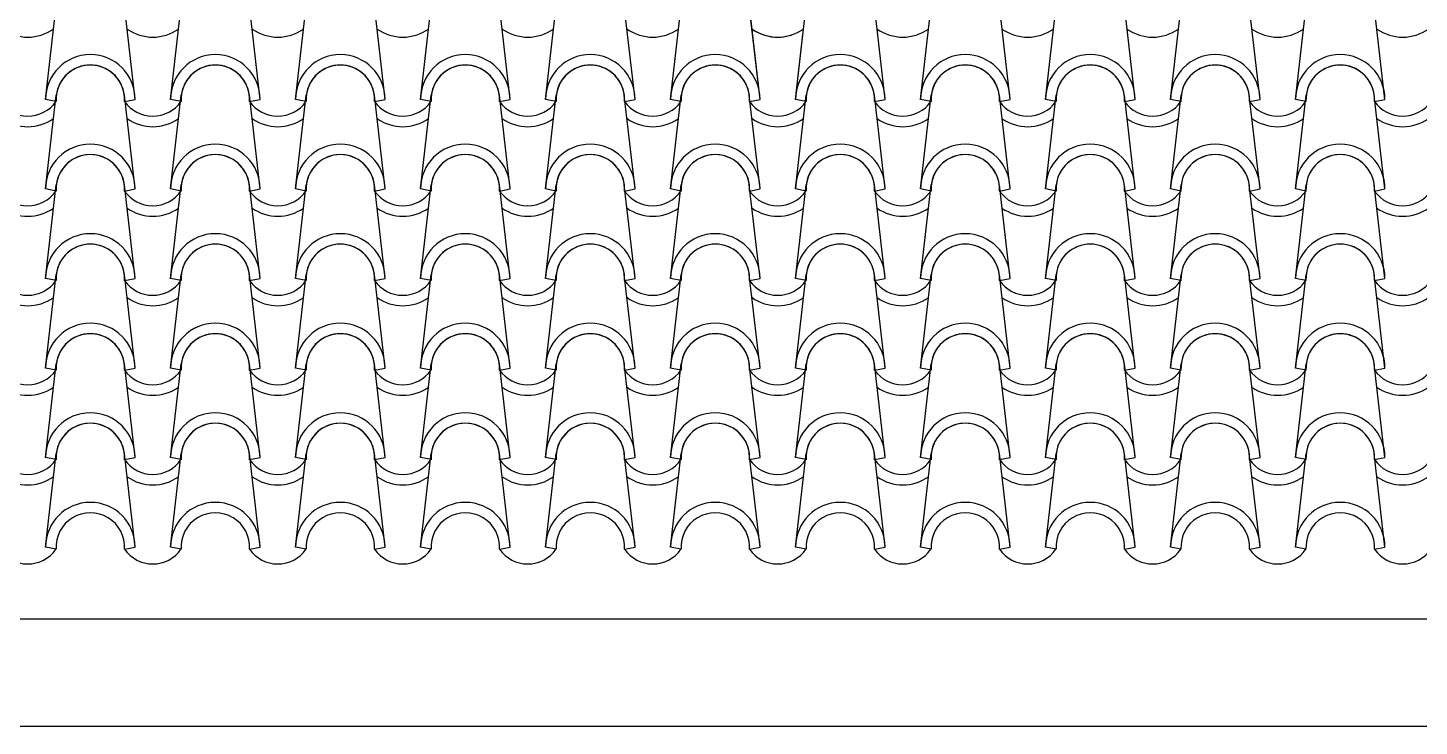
# Model space of a CAD drawing. Header units: millimetres. Extents: x -255 to 41745, y 236 to 29936.
# Drawn here: x 12138 to 14081, y 11760 to 12735 of the extents above; entities that cross this region are included whole.
import ezdxf

# ---------------------------------------------------------------- set-up
doc = ezdxf.new("R2010")
doc.units = ezdxf.units.MM
doc.layers.add('1', color=1, linetype='Continuous')
doc.layers.add('CALIDADES', color=7, linetype='Continuous')

msp = doc.modelspace()

# ---------------------------------------------------------------- linework, layer by layer
at = {"layer": '1'}
for p, q in [((12163, 12635.3), (12177.9, 12766)), ((12288, 12635.3), (12273, 12766)), ((12337.5, 12635.3), (12352.4, 12766)), ((12462.5, 12635.3), (12447.5, 12766)), ((12512, 12635.3), (12526.9, 12766)), ((12637, 12635.3), (12622, 12766)), ((12686.5, 12635.3), (12701.4, 12766)), ((12811.5, 12635.3), (12796.5, 12766)), ((12861, 12635.3), (12875.9, 12766)), ((12986, 12635.3), (12971, 12766)), ((13035.5, 12635.3), (13050.4, 12766)), ((13160.5, 12635.3), (13145.5, 12766)), ((13210, 12635.3), (13224.9, 12766)), ((13335, 12635.3), (13320.1, 12766)), ((13384.5, 12635.3), (13399.4, 12766)), ((13509.5, 12635.3), (13494.6, 12766)), ((13559, 12635.3), (13573.9, 12766)), ((13684, 12635.3), (13669.1, 12766)), ((13733.5, 12635.3), (13748.4, 12766)), ((13858.5, 12635.3), (13843.6, 12766)), ((13908, 12635.3), (13922.9, 12766)), ((14033, 12635.3), (14018.1, 12766)), ((13160.5, 12635.3), (13146.1, 12761.2)), ((13210, 12635.3), (13220.3, 12725.9)), ((12163, 12510.3), (12177.9, 12641)), ((12177.6, 12632.4), (12163, 12635.3)), ((12177.6, 12632.4), (12163, 12635.3)), ((12288, 12510.3), (12273, 12641)), ((12273.3, 12632.4), (12288, 12635.3)), ((12273.3, 12632.4), (12288, 12635.3)), ((12337.5, 12510.3), (12352.4, 12641)), ((12352.1, 12632.4), (12337.5, 12635.3)), ((12352.1, 12632.4), (12337.5, 12635.3)), ((12462.5, 12510.3), (12447.5, 12641)), ((12447.8, 12632.4), (12462.5, 12635.3)), ((12447.8, 12632.4), (12462.5, 12635.3)), ((12512, 12510.3), (12526.9, 12641)), ((12526.6, 12632.4), (12512, 12635.3)), ((12526.6, 12632.4), (12512, 12635.3)), ((12637, 12510.3), (12622, 12641)), ((12622.3, 12632.4), (12637, 12635.3)), ((12622.3, 12632.4), (12637, 12635.3)), ((12686.5, 12510.3), (12701.4, 12641)), ((12701.1, 12632.4), (12686.5, 12635.3)), ((12701.1, 12632.4), (12686.5, 12635.3)), ((12811.5, 12510.3), (12796.5, 12641)), ((12796.8, 12632.4), (12811.5, 12635.3)), ((12796.8, 12632.4), (12811.5, 12635.3)), ((12861, 12510.3), (12875.9, 12641)), ((12875.6, 12632.4), (12861, 12635.3)), ((12875.6, 12632.4), (12861, 12635.3)), ((12986, 12510.3), (12971, 12641)), ((12971.3, 12632.4), (12986, 12635.3)), ((12971.3, 12632.4), (12986, 12635.3)), ((13035.5, 12510.3), (13050.4, 12641)), ((13050.1, 12632.4), (13035.5, 12635.3)), ((13050.1, 12632.4), (13035.5, 12635.3)), ((13160.5, 12510.3), (13145.5, 12641)), ((13160.5, 12510.3), (13145.5, 12641)), ((13145.8, 12632.4), (13160.5, 12635.3)), ((13145.8, 12632.4), (13160.5, 12635.3)), ((13145.8, 12632.4), (13160.5, 12635.3)), ((13145.8, 12632.4), (13160.5, 12635.3)), ((13210, 12510.3), (13224.9, 12641)), ((13210, 12510.3), (13224.9, 12641)), ((13224.7, 12632.4), (13210, 12635.3)), ((13224.7, 12632.4), (13210, 12635.3)), ((13224.7, 12632.4), (13210, 12635.3)), ((13224.7, 12632.4), (13210, 12635.3)), ((13335, 12510.3), (13320.1, 12641)), ((13320.3, 12632.4), (13335, 12635.3)), ((13320.3, 12632.4), (13335, 12635.3)), ((13384.5, 12510.3), (13399.4, 12641)), ((13399.2, 12632.4), (13384.5, 12635.3)), ((13399.2, 12632.4), (13384.5, 12635.3)), ((13509.5, 12510.3), (13494.6, 12641)), ((13494.8, 12632.4), (13509.5, 12635.3)), ((13494.8, 12632.4), (13509.5, 12635.3)), ((13559, 12510.3), (13573.9, 12641)), ((13573.7, 12632.4), (13559, 12635.3)), ((13573.7, 12632.4), (13559, 12635.3)), ((13684, 12510.3), (13669.1, 12641)), ((13669.3, 12632.4), (13684, 12635.3)), ((13669.3, 12632.4), (13684, 12635.3)), ((13733.5, 12510.3), (13748.4, 12641)), ((13748.2, 12632.4), (13733.5, 12635.3)), ((13748.2, 12632.4), (13733.5, 12635.3)), ((13858.5, 12510.3), (13843.6, 12641)), ((13843.8, 12632.4), (13858.5, 12635.3)), ((13843.8, 12632.4), (13858.5, 12635.3)), ((13908, 12510.3), (13922.9, 12641)), ((13922.7, 12632.4), (13908, 12635.3)), ((13922.7, 12632.4), (13908, 12635.3)), ((14033, 12510.3), (14018.1, 12641)), ((14018.3, 12632.4), (14033, 12635.3)), ((14018.3, 12632.4), (14033, 12635.3)), ((12163, 12385.3), (12177.9, 12516)), ((12177.6, 12507.4), (12163, 12510.3)), ((12177.6, 12507.4), (12163, 12510.3)), ((12288, 12385.3), (12273, 12516)), ((12273.3, 12507.4), (12288, 12510.3)), ((12273.3, 12507.4), (12288, 12510.3)), ((12337.5, 12385.3), (12352.4, 12516)), ((12352.1, 12507.4), (12337.5, 12510.3)), ((12352.1, 12507.4), (12337.5, 12510.3)), ((12462.5, 12385.3), (12447.5, 12516)), ((12447.8, 12507.4), (12462.5, 12510.3)), ((12447.8, 12507.4), (12462.5, 12510.3)), ((12512, 12385.3), (12526.9, 12516)), ((12526.6, 12507.4), (12512, 12510.3)), ((12526.6, 12507.4), (12512, 12510.3)), ((12637, 12385.3), (12622, 12516)), ((12622.3, 12507.4), (12637, 12510.3)), ((12622.3, 12507.4), (12637, 12510.3)), ((12686.5, 12385.3), (12701.4, 12516)), ((12701.1, 12507.4), (12686.5, 12510.3)), ((12701.1, 12507.4), (12686.5, 12510.3)), ((12811.5, 12385.3), (12796.5, 12516)), ((12796.8, 12507.4), (12811.5, 12510.3)), ((12796.8, 12507.4), (12811.5, 12510.3)), ((12861, 12385.3), (12875.9, 12516)), ((12875.6, 12507.4), (12861, 12510.3)), ((12875.6, 12507.4), (12861, 12510.3)), ((12986, 12385.3), (12971, 12516)), ((12971.3, 12507.4), (12986, 12510.3)), ((12971.3, 12507.4), (12986, 12510.3)), ((13035.5, 12385.3), (13050.4, 12516)), ((13050.1, 12507.4), (13035.5, 12510.3)), ((13050.1, 12507.4), (13035.5, 12510.3)), ((13160.5, 12385.3), (13145.5, 12516)), ((13160.5, 12385.3), (13145.5, 12516)), ((13145.8, 12507.4), (13160.5, 12510.3)), ((13145.8, 12507.4), (13160.5, 12510.3)), ((13145.8, 12507.4), (13160.5, 12510.3)), ((13145.8, 12507.4), (13160.5, 12510.3)), ((13210, 12385.3), (13224.9, 12516)), ((13210, 12385.3), (13224.9, 12516)), ((13224.7, 12507.4), (13210, 12510.3)), ((13224.7, 12507.4), (13210, 12510.3)), ((13224.7, 12507.4), (13210, 12510.3)), ((13224.7, 12507.4), (13210, 12510.3)), ((13335, 12385.3), (13320.1, 12516)), ((13320.3, 12507.4), (13335, 12510.3)), ((13320.3, 12507.4), (13335, 12510.3)), ((13384.5, 12385.3), (13399.4, 12516)), ((13399.2, 12507.4), (13384.5, 12510.3)), ((13399.2, 12507.4), (13384.5, 12510.3)), ((13509.5, 12385.3), (13494.6, 12516)), ((13494.8, 12507.4), (13509.5, 12510.3)), ((13494.8, 12507.4), (13509.5, 12510.3)), ((13559, 12385.3), (13573.9, 12516)), ((13573.7, 12507.4), (13559, 12510.3)), ((13573.7, 12507.4), (13559, 12510.3)), ((13684, 12385.3), (13669.1, 12516)), ((13669.3, 12507.4), (13684, 12510.3)), ((13669.3, 12507.4), (13684, 12510.3)), ((13733.5, 12385.3), (13748.4, 12516)), ((13748.2, 12507.4), (13733.5, 12510.3)), ((13748.2, 12507.4), (13733.5, 12510.3)), ((13858.5, 12385.3), (13843.6, 12516)), ((13843.8, 12507.4), (13858.5, 12510.3)), ((13843.8, 12507.4), (13858.5, 12510.3)), ((13908, 12385.3), (13922.9, 12516)), ((13922.7, 12507.4), (13908, 12510.3)), ((13922.7, 12507.4), (13908, 12510.3)), ((14033, 12385.3), (14018.1, 12516)), ((14018.3, 12507.4), (14033, 12510.3)), ((14018.3, 12507.4), (14033, 12510.3)), ((12163, 12260.3), (12177.9, 12391)), ((12177.6, 12382.4), (12163, 12385.3)), ((12177.6, 12382.4), (12163, 12385.3)), ((12288, 12260.3), (12273, 12391)), ((12273.3, 12382.4), (12288, 12385.3)), ((12273.3, 12382.4), (12288, 12385.3)), ((12337.5, 12260.3), (12352.4, 12391)), ((12352.1, 12382.4), (12337.5, 12385.3)), ((12352.1, 12382.4), (12337.5, 12385.3)), ((12462.5, 12260.3), (12447.5, 12391)), ((12447.8, 12382.4), (12462.5, 12385.3)), ((12447.8, 12382.4), (12462.5, 12385.3)), ((12512, 12260.3), (12526.9, 12391)), ((12526.6, 12382.4), (12512, 12385.3)), ((12526.6, 12382.4), (12512, 12385.3)), ((12637, 12260.3), (12622, 12391)), ((12622.3, 12382.4), (12637, 12385.3)), ((12622.3, 12382.4), (12637, 12385.3)), ((12686.5, 12260.3), (12701.4, 12391)), ((12701.1, 12382.4), (12686.5, 12385.3)), ((12701.1, 12382.4), (12686.5, 12385.3)), ((12811.5, 12260.3), (12796.5, 12391)), ((12796.8, 12382.4), (12811.5, 12385.3)), ((12796.8, 12382.4), (12811.5, 12385.3)), ((12861, 12260.3), (12875.9, 12391)), ((12875.6, 12382.4), (12861, 12385.3)), ((12875.6, 12382.4), (12861, 12385.3)), ((12986, 12260.3), (12971, 12391)), ((12971.3, 12382.4), (12986, 12385.3)), ((12971.3, 12382.4), (12986, 12385.3)), ((13035.5, 12260.3), (13050.4, 12391)), ((13050.1, 12382.4), (13035.5, 12385.3)), ((13050.1, 12382.4), (13035.5, 12385.3)), ((13160.5, 12260.3), (13145.5, 12391)), ((13160.5, 12260.3), (13145.5, 12391)), ((13145.8, 12382.4), (13160.5, 12385.3)), ((13145.8, 12382.4), (13160.5, 12385.3)), ((13145.8, 12382.4), (13160.5, 12385.3)), ((13145.8, 12382.4), (13160.5, 12385.3)), ((13210, 12260.3), (13224.9, 12391)), ((13210, 12260.3), (13224.9, 12391)), ((13224.7, 12382.4), (13210, 12385.3)), ((13224.7, 12382.4), (13210, 12385.3)), ((13224.7, 12382.4), (13210, 12385.3)), ((13224.7, 12382.4), (13210, 12385.3)), ((13335, 12260.3), (13320.1, 12391)), ((13320.3, 12382.4), (13335, 12385.3)), ((13320.3, 12382.4), (13335, 12385.3)), ((13384.5, 12260.3), (13399.4, 12391)), ((13399.2, 12382.4), (13384.5, 12385.3)), ((13399.2, 12382.4), (13384.5, 12385.3)), ((13509.5, 12260.3), (13494.6, 12391)), ((13494.8, 12382.4), (13509.5, 12385.3)), ((13494.8, 12382.4), (13509.5, 12385.3)), ((13559, 12260.3), (13573.9, 12391)), ((13573.7, 12382.4), (13559, 12385.3)), ((13573.7, 12382.4), (13559, 12385.3)), ((13684, 12260.3), (13669.1, 12391)), ((13669.3, 12382.4), (13684, 12385.3)), ((13669.3, 12382.4), (13684, 12385.3)), ((13733.5, 12260.3), (13748.4, 12391)), ((13748.2, 12382.4), (13733.5, 12385.3)), ((13748.2, 12382.4), (13733.5, 12385.3)), ((13858.5, 12260.3), (13843.6, 12391)), ((13843.8, 12382.4), (13858.5, 12385.3)), ((13843.8, 12382.4), (13858.5, 12385.3)), ((13908, 12260.3), (13922.9, 12391)), ((13922.7, 12382.4), (13908, 12385.3)), ((13922.7, 12382.4), (13908, 12385.3)), ((14033, 12260.3), (14018.1, 12391)), ((14018.3, 12382.4), (14033, 12385.3)), ((14018.3, 12382.4), (14033, 12385.3)), ((12163, 12135.3), (12177.9, 12266)), ((12177.6, 12257.4), (12163, 12260.3)), ((12177.6, 12257.4), (12163, 12260.3)), ((12288, 12135.3), (12273, 12266)), ((12273.3, 12257.4), (12288, 12260.3)), ((12273.3, 12257.4), (12288, 12260.3)), ((12337.5, 12135.3), (12352.4, 12266)), ((12352.1, 12257.4), (12337.5, 12260.3)), ((12352.1, 12257.4), (12337.5, 12260.3)), ((12462.5, 12135.3), (12447.5, 12266)), ((12447.8, 12257.4), (12462.5, 12260.3)), ((12447.8, 12257.4), (12462.5, 12260.3)), ((12512, 12135.3), (12526.9, 12266)), ((12526.6, 12257.4), (12512, 12260.3)), ((12526.6, 12257.4), (12512, 12260.3)), ((12637, 12135.3), (12622, 12266)), ((12622.3, 12257.4), (12637, 12260.3)), ((12622.3, 12257.4), (12637, 12260.3)), ((12686.5, 12135.3), (12701.4, 12266)), ((12701.1, 12257.4), (12686.5, 12260.3)), ((12701.1, 12257.4), (12686.5, 12260.3)), ((12811.5, 12135.3), (12796.5, 12266)), ((12796.8, 12257.4), (12811.5, 12260.3)), ((12796.8, 12257.4), (12811.5, 12260.3)), ((12861, 12135.3), (12875.9, 12266)), ((12875.6, 12257.4), (12861, 12260.3)), ((12875.6, 12257.4), (12861, 12260.3)), ((12986, 12135.3), (12971, 12266)), ((12971.3, 12257.4), (12986, 12260.3)), ((12971.3, 12257.4), (12986, 12260.3)), ((13035.5, 12135.3), (13050.4, 12266)), ((13050.1, 12257.4), (13035.5, 12260.3)), ((13050.1, 12257.4), (13035.5, 12260.3)), ((13160.5, 12135.3), (13145.5, 12266)), ((13160.5, 12135.3), (13145.5, 12266)), ((13145.8, 12257.4), (13160.5, 12260.3)), ((13145.8, 12257.4), (13160.5, 12260.3)), ((13145.8, 12257.4), (13160.5, 12260.3)), ((13145.8, 12257.4), (13160.5, 12260.3)), ((13210, 12135.3), (13224.9, 12266)), ((13210, 12135.3), (13224.9, 12266)), ((13224.7, 12257.4), (13210, 12260.3)), ((13224.7, 12257.4), (13210, 12260.3)), ((13224.7, 12257.4), (13210, 12260.3)), ((13224.7, 12257.4), (13210, 12260.3)), ((13335, 12135.3), (13320.1, 12266)), ((13320.3, 12257.4), (13335, 12260.3)), ((13320.3, 12257.4), (13335, 12260.3)), ((13384.5, 12135.3), (13399.4, 12266)), ((13399.2, 12257.4), (13384.5, 12260.3)), ((13399.2, 12257.4), (13384.5, 12260.3)), ((13509.5, 12135.3), (13494.6, 12266)), ((13494.8, 12257.4), (13509.5, 12260.3)), ((13494.8, 12257.4), (13509.5, 12260.3)), ((13559, 12135.3), (13573.9, 12266)), ((13573.7, 12257.4), (13559, 12260.3)), ((13573.7, 12257.4), (13559, 12260.3)), ((13684, 12135.3), (13669.1, 12266)), ((13669.3, 12257.4), (13684, 12260.3)), ((13669.3, 12257.4), (13684, 12260.3)), ((13733.5, 12135.3), (13748.4, 12266)), ((13748.2, 12257.4), (13733.5, 12260.3)), ((13748.2, 12257.4), (13733.5, 12260.3)), ((13858.5, 12135.3), (13843.6, 12266)), ((13843.8, 12257.4), (13858.5, 12260.3)), ((13843.8, 12257.4), (13858.5, 12260.3)), ((13908, 12135.3), (13922.9, 12266)), ((13922.7, 12257.4), (13908, 12260.3)), ((13922.7, 12257.4), (13908, 12260.3)), ((14033, 12135.3), (14018.1, 12266)), ((14018.3, 12257.4), (14033, 12260.3)), ((14018.3, 12257.4), (14033, 12260.3)), ((12163, 12010.3), (12177.9, 12141)), ((12288, 12010.3), (12273, 12141)), ((12337.5, 12010.3), (12352.4, 12141)), ((12462.5, 12010.3), (12447.5, 12141)), ((12512, 12010.3), (12526.9, 12141)), ((12637, 12010.3), (12622, 12141)), ((12686.5, 12010.3), (12701.4, 12141)), ((12811.5, 12010.3), (12796.5, 12141)), ((12861, 12010.3), (12875.9, 12141)), ((12986, 12010.3), (12971, 12141)), ((13035.5, 12010.3), (13050.4, 12141)), ((13160.5, 12010.3), (13145.5, 12141)), ((13160.5, 12010.3), (13145.5, 12141)), ((13210, 12010.3), (13224.9, 12141)), ((13210, 12010.3), (13224.9, 12141)), ((13335, 12010.3), (13320.1, 12141)), ((13384.5, 12010.3), (13399.4, 12141)), ((13509.5, 12010.3), (13494.6, 12141)), ((13559, 12010.3), (13573.9, 12141)), ((13684, 12010.3), (13669.1, 12141)), ((13733.5, 12010.3), (13748.4, 12141)), ((13858.5, 12010.3), (13843.6, 12141)), ((13908, 12010.3), (13922.9, 12141)), ((14033, 12010.3), (14018.1, 12141)), ((12177.6, 12132.4), (12163, 12135.3)), ((12177.6, 12132.4), (12163, 12135.3)), ((12273.3, 12132.4), (12288, 12135.3)), ((12273.3, 12132.4), (12288, 12135.3)), ((12352.1, 12132.4), (12337.5, 12135.3)), ((12352.1, 12132.4), (12337.5, 12135.3)), ((12447.8, 12132.4), (12462.5, 12135.3)), ((12447.8, 12132.4), (12462.5, 12135.3)), ((12526.6, 12132.4), (12512, 12135.3)), ((12526.6, 12132.4), (12512, 12135.3)), ((12622.3, 12132.4), (12637, 12135.3)), ((12622.3, 12132.4), (12637, 12135.3)), ((12701.1, 12132.4), (12686.5, 12135.3)), ((12701.1, 12132.4), (12686.5, 12135.3)), ((12796.8, 12132.4), (12811.5, 12135.3)), ((12796.8, 12132.4), (12811.5, 12135.3)), ((12875.6, 12132.4), (12861, 12135.3)), ((12875.6, 12132.4), (12861, 12135.3)), ((12971.3, 12132.4), (12986, 12135.3)), ((12971.3, 12132.4), (12986, 12135.3)), ((13050.1, 12132.4), (13035.5, 12135.3)), ((13050.1, 12132.4), (13035.5, 12135.3)), ((13145.8, 12132.4), (13160.5, 12135.3)), ((13145.8, 12132.4), (13160.5, 12135.3)), ((13145.8, 12132.4), (13160.5, 12135.3)), ((13145.8, 12132.4), (13160.5, 12135.3)), ((13224.7, 12132.4), (13210, 12135.3)), ((13224.7, 12132.4), (13210, 12135.3)), ((13224.7, 12132.4), (13210, 12135.3)), ((13224.7, 12132.4), (13210, 12135.3)), ((13320.3, 12132.4), (13335, 12135.3)), ((13320.3, 12132.4), (13335, 12135.3)), ((13399.2, 12132.4), (13384.5, 12135.3)), ((13399.2, 12132.4), (13384.5, 12135.3)), ((13494.8, 12132.4), (13509.5, 12135.3)), ((13494.8, 12132.4), (13509.5, 12135.3)), ((13573.7, 12132.4), (13559, 12135.3)), ((13573.7, 12132.4), (13559, 12135.3)), ((13669.3, 12132.4), (13684, 12135.3)), ((13669.3, 12132.4), (13684, 12135.3)), ((13748.2, 12132.4), (13733.5, 12135.3)), ((13748.2, 12132.4), (13733.5, 12135.3)), ((13843.8, 12132.4), (13858.5, 12135.3)), ((13843.8, 12132.4), (13858.5, 12135.3)), ((13922.7, 12132.4), (13908, 12135.3)), ((13922.7, 12132.4), (13908, 12135.3)), ((14018.3, 12132.4), (14033, 12135.3)), ((14018.3, 12132.4), (14033, 12135.3)), ((12177.6, 12007.4), (12163, 12010.3)), ((12273.3, 12007.4), (12288, 12010.3)), ((12352.1, 12007.4), (12337.5, 12010.3)), ((12447.8, 12007.4), (12462.5, 12010.3)), ((12526.6, 12007.4), (12512, 12010.3)), ((12622.3, 12007.4), (12637, 12010.3)), ((12701.1, 12007.4), (12686.5, 12010.3)), ((12796.8, 12007.4), (12811.5, 12010.3)), ((12875.6, 12007.4), (12861, 12010.3)), ((12971.3, 12007.4), (12986, 12010.3)), ((13050.1, 12007.4), (13035.5, 12010.3)), ((13145.8, 12007.4), (13160.5, 12010.3)), ((13145.8, 12007.4), (13160.5, 12010.3)), ((13224.7, 12007.4), (13210, 12010.3)), ((13224.7, 12007.4), (13210, 12010.3)), ((13320.3, 12007.4), (13335, 12010.3)), ((13399.2, 12007.4), (13384.5, 12010.3)), ((13494.8, 12007.4), (13509.5, 12010.3)), ((13573.7, 12007.4), (13559, 12010.3)), ((13669.3, 12007.4), (13684, 12010.3)), ((13748.2, 12007.4), (13733.5, 12010.3)), ((13843.8, 12007.4), (13858.5, 12010.3)), ((13922.7, 12007.4), (13908, 12010.3)), ((14018.3, 12007.4), (14033, 12010.3))]:
    msp.add_line(p, q, dxfattribs=at)
for centre, radius, start, end in [((12138.1, 12784.7), 62.5, 234.9308, 305.0692), ((12312.7, 12784.7), 62.5, 234.9308, 305.0692), ((12487.2, 12784.7), 62.5, 234.9308, 305.0692), ((12661.7, 12784.7), 62.5, 234.9308, 305.0692), ((12836.2, 12784.7), 62.5, 234.9308, 305.0692), ((12836.2, 12784.7), 62.5, 234.9308, 305.0692), ((13010.7, 12784.7), 62.5, 234.9308, 305.0692), ((13010.7, 12784.7), 62.5, 234.9308, 305.0692), ((13185.2, 12784.7), 62.5, 234.9308, 297.0504), ((13185.2, 12784.7), 62.5, 234.9308, 305.0692), ((13185.2, 12784.7), 62.5, 234.9308, 305.0692), ((13359.7, 12784.7), 62.5, 234.9308, 305.0692), ((13359.7, 12784.7), 62.5, 234.9308, 305.0692), ((13534.2, 12784.7), 62.5, 234.9308, 305.0692), ((13534.2, 12784.7), 62.5, 234.9308, 305.0692), ((13708.7, 12784.7), 62.5, 234.9308, 305.0692), ((13883.2, 12784.7), 62.5, 234.9308, 305.0692), ((14057.7, 12784.7), 62.5, 234.9308, 305.0692), ((12225.5, 12635.3), 62.5, 0, 180), ((12225.5, 12635.3), 62.5, 0, 180), ((12400, 12635.3), 62.5, 0, 180), ((12400, 12635.3), 62.5, 0, 180), ((12574.5, 12635.3), 62.5, 0, 180), ((12574.5, 12635.3), 62.5, 0, 180), ((12749, 12635.3), 62.5, 0, 180), ((12749, 12635.3), 62.5, 0, 180), ((12923.5, 12635.3), 62.5, 0, 180), ((12923.5, 12635.3), 62.5, 0, 180), ((13098, 12635.3), 62.5, 0, 180), ((13098, 12635.3), 62.5, 0, 180), ((13272.5, 12635.3), 62.5, 0, 180), ((13272.5, 12635.3), 62.5, 0, 180), ((13447, 12635.3), 62.5, 0, 180), ((13447, 12635.3), 62.5, 0, 180), ((13621.5, 12635.3), 62.5, 0, 180), ((13621.5, 12635.3), 62.5, 0, 180), ((13796, 12635.3), 62.5, 0, 180), ((13796, 12635.3), 62.5, 0, 180), ((13970.5, 12635.3), 62.5, 0, 180), ((13970.5, 12635.3), 62.5, 0, 180), ((12225.5, 12635.3), 47.9, 356.4887, 183.5113), ((12225.5, 12635.3), 47.9, 356.4887, 183.5113), ((12225.5, 12635.3), 47.9, 6.838, 173.162), ((12400, 12635.3), 47.9, 356.4887, 183.5113), ((12400, 12635.3), 47.9, 356.4887, 183.5113), ((12400, 12635.3), 47.9, 6.838, 173.162), ((12574.5, 12635.3), 47.9, 356.4887, 183.5113), ((12574.5, 12635.3), 47.9, 356.4887, 183.5113), ((12574.5, 12635.3), 47.9, 6.838, 173.162), ((12749, 12635.3), 47.9, 356.4887, 183.5113), ((12749, 12635.3), 47.9, 356.4887, 183.5113), ((12749, 12635.3), 47.9, 6.838, 173.162), ((12923.5, 12635.3), 47.9, 356.4887, 183.5113), ((12923.5, 12635.3), 47.9, 356.4887, 183.5113), ((12923.5, 12635.3), 47.9, 6.838, 173.162), ((13098, 12635.3), 47.9, 356.4887, 183.5113), ((13098, 12635.3), 47.9, 356.4887, 183.5113), ((13098, 12635.3), 47.9, 6.838, 173.162), ((13272.5, 12635.3), 47.9, 356.4887, 183.5113), ((13272.5, 12635.3), 47.9, 356.4887, 183.5113), ((13272.5, 12635.3), 47.9, 6.838, 173.162), ((13447, 12635.3), 47.9, 356.4887, 183.5113), ((13447, 12635.3), 47.9, 356.4887, 183.5113), ((13447, 12635.3), 47.9, 6.838, 173.162), ((13621.5, 12635.3), 47.9, 356.4887, 183.5113), ((13621.5, 12635.3), 47.9, 356.4887, 183.5113), ((13621.5, 12635.3), 47.9, 6.838, 173.162), ((13796, 12635.3), 47.9, 356.4887, 183.5113), ((13796, 12635.3), 47.9, 356.4887, 183.5113), ((13796, 12635.3), 47.9, 6.838, 173.162), ((13970.5, 12635.3), 47.9, 356.4887, 183.5113), ((13970.5, 12635.3), 47.9, 356.4887, 183.5113), ((13970.5, 12635.3), 47.9, 6.838, 173.162), ((12138.1, 12659.7), 47.9, 214.756, 325.244), ((12138.1, 12659.7), 47.9, 214.756, 325.244), ((12312.7, 12659.7), 47.9, 214.756, 325.244), ((12312.7, 12659.7), 47.9, 214.756, 325.244), ((12487.2, 12659.7), 47.9, 214.756, 325.244), ((12487.2, 12659.7), 47.9, 214.756, 325.244), ((12661.7, 12659.7), 47.9, 214.756, 325.244), ((12661.7, 12659.7), 47.9, 214.756, 325.244), ((12836.2, 12659.7), 47.9, 214.756, 325.244), ((12836.2, 12659.7), 47.9, 214.756, 325.244), ((13010.7, 12659.7), 47.9, 214.756, 325.244), ((13010.7, 12659.7), 47.9, 214.756, 325.244), ((13185.2, 12659.7), 47.9, 214.756, 325.244), ((13185.2, 12659.7), 47.9, 214.756, 325.244), ((13185.2, 12659.7), 47.9, 214.756, 325.244), ((13185.2, 12659.7), 47.9, 214.756, 325.244), ((13359.7, 12659.7), 47.9, 214.756, 325.244), ((13359.7, 12659.7), 47.9, 214.756, 325.244), ((13534.2, 12659.7), 47.9, 214.756, 325.244), ((13534.2, 12659.7), 47.9, 214.756, 325.244), ((13708.7, 12659.7), 47.9, 214.756, 325.244), ((13708.7, 12659.7), 47.9, 214.756, 325.244), ((13883.2, 12659.7), 47.9, 214.756, 325.244), ((13883.2, 12659.7), 47.9, 214.756, 325.244), ((14057.7, 12659.7), 47.9, 214.756, 325.244), ((14057.7, 12659.7), 47.9, 214.756, 325.244), ((12138.1, 12659.7), 62.5, 234.9308, 305.0692), ((12312.7, 12659.7), 62.5, 234.9308, 305.0692), ((12487.2, 12659.7), 62.5, 234.9308, 305.0692), ((12661.7, 12659.7), 62.5, 234.9308, 305.0692), ((12836.2, 12659.7), 62.5, 234.9308, 305.0692), ((13010.7, 12659.7), 62.5, 234.9308, 305.0692), ((13185.2, 12659.7), 62.5, 234.9308, 305.0692), ((13185.2, 12659.7), 62.5, 234.9308, 305.0692), ((13359.7, 12659.7), 62.5, 234.9308, 305.0692), ((13534.2, 12659.7), 62.5, 234.9308, 305.0692), ((13708.7, 12659.7), 62.5, 234.9308, 305.0692), ((13883.2, 12659.7), 62.5, 234.9308, 305.0692), ((14057.7, 12659.7), 62.5, 234.9308, 305.0692), ((12225.5, 12510.3), 62.5, 0, 180), ((12225.5, 12510.3), 62.5, 0, 180), ((12400, 12510.3), 62.5, 0, 180), ((12400, 12510.3), 62.5, 0, 180), ((12574.5, 12510.3), 62.5, 0, 180), ((12574.5, 12510.3), 62.5, 0, 180), ((12749, 12510.3), 62.5, 0, 180), ((12749, 12510.3), 62.5, 0, 180), ((12923.5, 12510.3), 62.5, 0, 180), ((12923.5, 12510.3), 62.5, 0, 180), ((13098, 12510.3), 62.5, 0, 180), ((13098, 12510.3), 62.5, 0, 180), ((13272.5, 12510.3), 62.5, 0, 180), ((13272.5, 12510.3), 62.5, 0, 180), ((13447, 12510.3), 62.5, 0, 180), ((13447, 12510.3), 62.5, 0, 180), ((13621.5, 12510.3), 62.5, 0, 180), ((13621.5, 12510.3), 62.5, 0, 180), ((13796, 12510.3), 62.5, 0, 180), ((13796, 12510.3), 62.5, 0, 180), ((13970.5, 12510.3), 62.5, 0, 180), ((13970.5, 12510.3), 62.5, 0, 180), ((12225.5, 12510.3), 47.9, 356.4887, 183.5113), ((12225.5, 12510.3), 47.9, 356.4887, 183.5113), ((12225.5, 12510.3), 47.9, 6.838, 173.162), ((12400, 12510.3), 47.9, 356.4887, 183.5113), ((12400, 12510.3), 47.9, 356.4887, 183.5113), ((12400, 12510.3), 47.9, 6.838, 173.162), ((12574.5, 12510.3), 47.9, 356.4887, 183.5113), ((12574.5, 12510.3), 47.9, 356.4887, 183.5113), ((12574.5, 12510.3), 47.9, 6.838, 173.162), ((12749, 12510.3), 47.9, 356.4887, 183.5113), ((12749, 12510.3), 47.9, 356.4887, 183.5113), ((12749, 12510.3), 47.9, 6.838, 173.162), ((12923.5, 12510.3), 47.9, 356.4887, 183.5113), ((12923.5, 12510.3), 47.9, 356.4887, 183.5113), ((12923.5, 12510.3), 47.9, 6.838, 173.162), ((13098, 12510.3), 47.9, 356.4887, 183.5113), ((13098, 12510.3), 47.9, 356.4887, 183.5113), ((13098, 12510.3), 47.9, 6.838, 173.162), ((13272.5, 12510.3), 47.9, 356.4887, 183.5113), ((13272.5, 12510.3), 47.9, 356.4887, 183.5113), ((13272.5, 12510.3), 47.9, 6.838, 173.162), ((13447, 12510.3), 47.9, 356.4887, 183.5113), ((13447, 12510.3), 47.9, 356.4887, 183.5113), ((13447, 12510.3), 47.9, 6.838, 173.162), ((13621.5, 12510.3), 47.9, 356.4887, 183.5113), ((13621.5, 12510.3), 47.9, 356.4887, 183.5113), ((13621.5, 12510.3), 47.9, 6.838, 173.162), ((13796, 12510.3), 47.9, 356.4887, 183.5113), ((13796, 12510.3), 47.9, 356.4887, 183.5113), ((13796, 12510.3), 47.9, 6.838, 173.162), ((13970.5, 12510.3), 47.9, 356.4887, 183.5113), ((13970.5, 12510.3), 47.9, 356.4887, 183.5113), ((13970.5, 12510.3), 47.9, 6.838, 173.162), ((12138.1, 12534.7), 47.9, 214.756, 325.244), ((12138.1, 12534.7), 47.9, 214.756, 325.244), ((12312.7, 12534.7), 47.9, 214.756, 325.244), ((12312.7, 12534.7), 47.9, 214.756, 325.244), ((12487.2, 12534.7), 47.9, 214.756, 325.244), ((12487.2, 12534.7), 47.9, 214.756, 325.244), ((12661.7, 12534.7), 47.9, 214.756, 325.244), ((12661.7, 12534.7), 47.9, 214.756, 325.244), ((12836.2, 12534.7), 47.9, 214.756, 325.244), ((12836.2, 12534.7), 47.9, 214.756, 325.244), ((13010.7, 12534.7), 47.9, 214.756, 325.244), ((13010.7, 12534.7), 47.9, 214.756, 325.244), ((13185.2, 12534.7), 47.9, 214.756, 325.244), ((13185.2, 12534.7), 47.9, 214.756, 325.244), ((13185.2, 12534.7), 47.9, 214.756, 325.244), ((13185.2, 12534.7), 47.9, 214.756, 325.244), ((13359.7, 12534.7), 47.9, 214.756, 325.244), ((13359.7, 12534.7), 47.9, 214.756, 325.244), ((13534.2, 12534.7), 47.9, 214.756, 325.244), ((13534.2, 12534.7), 47.9, 214.756, 325.244), ((13708.7, 12534.7), 47.9, 214.756, 325.244), ((13708.7, 12534.7), 47.9, 214.756, 325.244), ((13883.2, 12534.7), 47.9, 214.756, 325.244), ((13883.2, 12534.7), 47.9, 214.756, 325.244), ((14057.7, 12534.7), 47.9, 214.756, 325.244), ((14057.7, 12534.7), 47.9, 214.756, 325.244), ((12138.1, 12534.7), 62.5, 234.9308, 305.0692), ((12312.7, 12534.7), 62.5, 234.9308, 305.0692), ((12487.2, 12534.7), 62.5, 234.9308, 305.0692), ((12661.7, 12534.7), 62.5, 234.9308, 305.0692), ((12836.2, 12534.7), 62.5, 234.9308, 305.0692), ((13010.7, 12534.7), 62.5, 234.9308, 305.0692), ((13185.2, 12534.7), 62.5, 234.9308, 305.0692), ((13185.2, 12534.7), 62.5, 234.9308, 305.0692), ((13359.7, 12534.7), 62.5, 234.9308, 305.0692), ((13534.2, 12534.7), 62.5, 234.9308, 305.0692), ((13708.7, 12534.7), 62.5, 234.9308, 305.0692), ((13883.2, 12534.7), 62.5, 234.9308, 305.0692), ((14057.7, 12534.7), 62.5, 234.9308, 305.0692), ((12225.5, 12385.3), 62.5, 0, 180), ((12225.5, 12385.3), 62.5, 0, 180), ((12225.5, 12385.3), 47.9, 356.4887, 183.5113), ((12225.5, 12385.3), 47.9, 356.4887, 183.5113), ((12225.5, 12385.3), 47.9, 6.838, 173.162), ((12400, 12385.3), 62.5, 0, 180), ((12400, 12385.3), 62.5, 0, 180), ((12400, 12385.3), 47.9, 356.4887, 183.5113), ((12400, 12385.3), 47.9, 356.4887, 183.5113), ((12400, 12385.3), 47.9, 6.838, 173.162), ((12574.5, 12385.3), 62.5, 0, 180), ((12574.5, 12385.3), 62.5, 0, 180), ((12574.5, 12385.3), 47.9, 356.4887, 183.5113), ((12574.5, 12385.3), 47.9, 356.4887, 183.5113), ((12574.5, 12385.3), 47.9, 6.838, 173.162), ((12749, 12385.3), 62.5, 0, 180), ((12749, 12385.3), 62.5, 0, 180), ((12749, 12385.3), 47.9, 356.4887, 183.5113), ((12749, 12385.3), 47.9, 356.4887, 183.5113), ((12749, 12385.3), 47.9, 6.838, 173.162), ((12923.5, 12385.3), 62.5, 0, 180), ((12923.5, 12385.3), 62.5, 0, 180), ((12923.5, 12385.3), 47.9, 356.4887, 183.5113), ((12923.5, 12385.3), 47.9, 356.4887, 183.5113), ((12923.5, 12385.3), 47.9, 6.838, 173.162), ((13098, 12385.3), 62.5, 0, 180), ((13098, 12385.3), 62.5, 0, 180), ((13098, 12385.3), 47.9, 356.4887, 183.5113), ((13098, 12385.3), 47.9, 356.4887, 183.5113), ((13098, 12385.3), 47.9, 6.838, 173.162), ((13272.5, 12385.3), 62.5, 0, 180), ((13272.5, 12385.3), 62.5, 0, 180), ((13272.5, 12385.3), 47.9, 356.4887, 183.5113), ((13272.5, 12385.3), 47.9, 356.4887, 183.5113), ((13272.5, 12385.3), 47.9, 6.838, 173.162), ((13447, 12385.3), 62.5, 0, 180), ((13447, 12385.3), 62.5, 0, 180), ((13447, 12385.3), 47.9, 356.4887, 183.5113), ((13447, 12385.3), 47.9, 356.4887, 183.5113), ((13447, 12385.3), 47.9, 6.838, 173.162), ((13621.5, 12385.3), 62.5, 0, 180), ((13621.5, 12385.3), 62.5, 0, 180), ((13621.5, 12385.3), 47.9, 356.4887, 183.5113), ((13621.5, 12385.3), 47.9, 356.4887, 183.5113), ((13621.5, 12385.3), 47.9, 6.838, 173.162), ((13796, 12385.3), 62.5, 0, 180), ((13796, 12385.3), 62.5, 0, 180), ((13796, 12385.3), 47.9, 356.4887, 183.5113), ((13796, 12385.3), 47.9, 356.4887, 183.5113), ((13796, 12385.3), 47.9, 6.838, 173.162), ((13970.5, 12385.3), 62.5, 0, 180), ((13970.5, 12385.3), 62.5, 0, 180), ((13970.5, 12385.3), 47.9, 356.4887, 183.5113), ((13970.5, 12385.3), 47.9, 356.4887, 183.5113), ((13970.5, 12385.3), 47.9, 6.838, 173.162), ((12138.1, 12409.7), 47.9, 214.756, 325.244), ((12138.1, 12409.7), 47.9, 214.756, 325.244), ((12312.7, 12409.7), 47.9, 214.756, 325.244), ((12312.7, 12409.7), 47.9, 214.756, 325.244), ((12487.2, 12409.7), 47.9, 214.756, 325.244), ((12487.2, 12409.7), 47.9, 214.756, 325.244), ((12661.7, 12409.7), 47.9, 214.756, 325.244), ((12661.7, 12409.7), 47.9, 214.756, 325.244), ((12836.2, 12409.7), 47.9, 214.756, 325.244), ((12836.2, 12409.7), 47.9, 214.756, 325.244), ((13010.7, 12409.7), 47.9, 214.756, 325.244), ((13010.7, 12409.7), 47.9, 214.756, 325.244), ((13185.2, 12409.7), 47.9, 214.756, 325.244), ((13185.2, 12409.7), 47.9, 214.756, 325.244), ((13185.2, 12409.7), 47.9, 214.756, 325.244), ((13185.2, 12409.7), 47.9, 214.756, 325.244), ((13359.7, 12409.7), 47.9, 214.756, 325.244), ((13359.7, 12409.7), 47.9, 214.756, 325.244), ((13534.2, 12409.7), 47.9, 214.756, 325.244), ((13534.2, 12409.7), 47.9, 214.756, 325.244), ((13708.7, 12409.7), 47.9, 214.756, 325.244), ((13708.7, 12409.7), 47.9, 214.756, 325.244), ((13883.2, 12409.7), 47.9, 214.756, 325.244), ((13883.2, 12409.7), 47.9, 214.756, 325.244), ((14057.7, 12409.7), 47.9, 214.756, 325.244), ((14057.7, 12409.7), 47.9, 214.756, 325.244), ((12138.1, 12409.7), 62.5, 234.9308, 305.0692), ((12312.7, 12409.7), 62.5, 234.9308, 305.0692), ((12487.2, 12409.7), 62.5, 234.9308, 305.0692), ((12661.7, 12409.7), 62.5, 234.9308, 305.0692), ((12836.2, 12409.7), 62.5, 234.9308, 305.0692), ((13010.7, 12409.7), 62.5, 234.9308, 305.0692), ((13185.2, 12409.7), 62.5, 234.9308, 305.0692), ((13185.2, 12409.7), 62.5, 234.9308, 305.0692), ((13359.7, 12409.7), 62.5, 234.9308, 305.0692), ((13534.2, 12409.7), 62.5, 234.9308, 305.0692), ((13708.7, 12409.7), 62.5, 234.9308, 305.0692), ((13883.2, 12409.7), 62.5, 234.9308, 305.0692), ((14057.7, 12409.7), 62.5, 234.9308, 305.0692), ((12225.5, 12260.3), 62.5, 0, 180), ((12225.5, 12260.3), 62.5, 0, 180), ((12400, 12260.3), 62.5, 0, 180), ((12400, 12260.3), 62.5, 0, 180), ((12574.5, 12260.3), 62.5, 0, 180), ((12574.5, 12260.3), 62.5, 0, 180), ((12749, 12260.3), 62.5, 0, 180), ((12749, 12260.3), 62.5, 0, 180), ((12923.5, 12260.3), 62.5, 0, 180), ((12923.5, 12260.3), 62.5, 0, 180), ((13098, 12260.3), 62.5, 0, 180), ((13098, 12260.3), 62.5, 0, 180), ((13272.5, 12260.3), 62.5, 0, 180), ((13272.5, 12260.3), 62.5, 0, 180), ((13447, 12260.3), 62.5, 0, 180), ((13447, 12260.3), 62.5, 0, 180), ((13621.5, 12260.3), 62.5, 0, 180), ((13621.5, 12260.3), 62.5, 0, 180), ((13796, 12260.3), 62.5, 0, 180), ((13796, 12260.3), 62.5, 0, 180), ((13970.5, 12260.3), 62.5, 0, 180), ((13970.5, 12260.3), 62.5, 0, 180), ((12225.5, 12260.3), 47.9, 356.4887, 183.5113), ((12225.5, 12260.3), 47.9, 356.4887, 183.5113), ((12225.5, 12260.3), 47.9, 6.838, 173.162), ((12400, 12260.3), 47.9, 356.4887, 183.5113), ((12400, 12260.3), 47.9, 356.4887, 183.5113), ((12400, 12260.3), 47.9, 6.838, 173.162), ((12574.5, 12260.3), 47.9, 356.4887, 183.5113), ((12574.5, 12260.3), 47.9, 356.4887, 183.5113), ((12574.5, 12260.3), 47.9, 6.838, 173.162), ((12749, 12260.3), 47.9, 356.4887, 183.5113), ((12749, 12260.3), 47.9, 356.4887, 183.5113), ((12749, 12260.3), 47.9, 6.838, 173.162), ((12923.5, 12260.3), 47.9, 356.4887, 183.5113), ((12923.5, 12260.3), 47.9, 356.4887, 183.5113), ((12923.5, 12260.3), 47.9, 6.838, 173.162), ((13098, 12260.3), 47.9, 356.4887, 183.5113), ((13098, 12260.3), 47.9, 356.4887, 183.5113), ((13098, 12260.3), 47.9, 6.838, 173.162), ((13272.5, 12260.3), 47.9, 356.4887, 183.5113), ((13272.5, 12260.3), 47.9, 356.4887, 183.5113), ((13272.5, 12260.3), 47.9, 6.838, 173.162), ((13447, 12260.3), 47.9, 356.4887, 183.5113), ((13447, 12260.3), 47.9, 356.4887, 183.5113), ((13447, 12260.3), 47.9, 6.838, 173.162), ((13621.5, 12260.3), 47.9, 356.4887, 183.5113), ((13621.5, 12260.3), 47.9, 356.4887, 183.5113), ((13621.5, 12260.3), 47.9, 6.838, 173.162), ((13796, 12260.3), 47.9, 356.4887, 183.5113), ((13796, 12260.3), 47.9, 356.4887, 183.5113), ((13796, 12260.3), 47.9, 6.838, 173.162), ((13970.5, 12260.3), 47.9, 356.4887, 183.5113), ((13970.5, 12260.3), 47.9, 356.4887, 183.5113), ((13970.5, 12260.3), 47.9, 6.838, 173.162), ((12138.1, 12284.7), 47.9, 214.756, 325.244), ((12138.1, 12284.7), 47.9, 214.756, 325.244), ((12312.7, 12284.7), 47.9, 214.756, 325.244), ((12312.7, 12284.7), 47.9, 214.756, 325.244), ((12487.2, 12284.7), 47.9, 214.756, 325.244), ((12487.2, 12284.7), 47.9, 214.756, 325.244), ((12661.7, 12284.7), 47.9, 214.756, 325.244), ((12661.7, 12284.7), 47.9, 214.756, 325.244), ((12836.2, 12284.7), 47.9, 214.756, 325.244), ((12836.2, 12284.7), 47.9, 214.756, 325.244), ((13010.7, 12284.7), 47.9, 214.756, 325.244), ((13010.7, 12284.7), 47.9, 214.756, 325.244), ((13185.2, 12284.7), 47.9, 214.756, 325.244), ((13185.2, 12284.7), 47.9, 214.756, 325.244), ((13185.2, 12284.7), 47.9, 214.756, 325.244), ((13185.2, 12284.7), 47.9, 214.756, 325.244), ((13359.7, 12284.7), 47.9, 214.756, 325.244), ((13359.7, 12284.7), 47.9, 214.756, 325.244), ((13534.2, 12284.7), 47.9, 214.756, 325.244), ((13534.2, 12284.7), 47.9, 214.756, 325.244), ((13708.7, 12284.7), 47.9, 214.756, 325.244), ((13708.7, 12284.7), 47.9, 214.756, 325.244), ((13883.2, 12284.7), 47.9, 214.756, 325.244), ((13883.2, 12284.7), 47.9, 214.756, 325.244), ((14057.7, 12284.7), 47.9, 214.756, 325.244), ((14057.7, 12284.7), 47.9, 214.756, 325.244), ((12138.1, 12284.7), 62.5, 234.9308, 305.0692), ((12312.7, 12284.7), 62.5, 234.9308, 305.0692), ((12487.2, 12284.7), 62.5, 234.9308, 305.0692), ((12661.7, 12284.7), 62.5, 234.9308, 305.0692), ((12836.2, 12284.7), 62.5, 234.9308, 305.0692), ((13010.7, 12284.7), 62.5, 234.9308, 305.0692), ((13185.2, 12284.7), 62.5, 234.9308, 305.0692), ((13185.2, 12284.7), 62.5, 234.9308, 305.0692), ((13359.7, 12284.7), 62.5, 234.9308, 305.0692), ((13534.2, 12284.7), 62.5, 234.9308, 305.0692), ((13708.7, 12284.7), 62.5, 234.9308, 305.0692), ((13883.2, 12284.7), 62.5, 234.9308, 305.0692), ((14057.7, 12284.7), 62.5, 234.9308, 305.0692), ((12225.5, 12135.3), 62.5, 0, 180), ((12225.5, 12135.3), 62.5, 0, 180), ((12225.5, 12135.3), 47.9, 356.4887, 183.5113), ((12225.5, 12135.3), 47.9, 356.4887, 183.5113), ((12225.5, 12135.3), 47.9, 6.838, 173.162), ((12400, 12135.3), 62.5, 0, 180), ((12400, 12135.3), 62.5, 0, 180), ((12400, 12135.3), 47.9, 356.4887, 183.5113), ((12400, 12135.3), 47.9, 356.4887, 183.5113), ((12400, 12135.3), 47.9, 6.838, 173.162), ((12574.5, 12135.3), 62.5, 0, 180), ((12574.5, 12135.3), 62.5, 0, 180), ((12574.5, 12135.3), 47.9, 356.4887, 183.5113), ((12574.5, 12135.3), 47.9, 356.4887, 183.5113), ((12574.5, 12135.3), 47.9, 6.838, 173.162), ((12749, 12135.3), 62.5, 0, 180), ((12749, 12135.3), 62.5, 0, 180), ((12749, 12135.3), 47.9, 356.4887, 183.5113), ((12749, 12135.3), 47.9, 356.4887, 183.5113), ((12749, 12135.3), 47.9, 6.838, 173.162), ((12923.5, 12135.3), 62.5, 0, 180), ((12923.5, 12135.3), 62.5, 0, 180), ((12923.5, 12135.3), 47.9, 356.4887, 183.5113), ((12923.5, 12135.3), 47.9, 356.4887, 183.5113), ((12923.5, 12135.3), 47.9, 6.838, 173.162), ((13098, 12135.3), 62.5, 0, 180), ((13098, 12135.3), 62.5, 0, 180), ((13098, 12135.3), 47.9, 356.4887, 183.5113), ((13098, 12135.3), 47.9, 356.4887, 183.5113), ((13098, 12135.3), 47.9, 6.838, 173.162), ((13272.5, 12135.3), 62.5, 0, 180), ((13272.5, 12135.3), 62.5, 0, 180), ((13272.5, 12135.3), 47.9, 356.4887, 183.5113), ((13272.5, 12135.3), 47.9, 356.4887, 183.5113), ((13272.5, 12135.3), 47.9, 6.838, 173.162), ((13447, 12135.3), 62.5, 0, 180), ((13447, 12135.3), 62.5, 0, 180), ((13447, 12135.3), 47.9, 356.4887, 183.5113), ((13447, 12135.3), 47.9, 356.4887, 183.5113), ((13447, 12135.3), 47.9, 6.838, 173.162), ((13621.5, 12135.3), 62.5, 0, 180), ((13621.5, 12135.3), 62.5, 0, 180), ((13621.5, 12135.3), 47.9, 356.4887, 183.5113), ((13621.5, 12135.3), 47.9, 356.4887, 183.5113), ((13621.5, 12135.3), 47.9, 6.838, 173.162), ((13796, 12135.3), 62.5, 0, 180), ((13796, 12135.3), 62.5, 0, 180), ((13796, 12135.3), 47.9, 356.4887, 183.5113), ((13796, 12135.3), 47.9, 356.4887, 183.5113), ((13796, 12135.3), 47.9, 6.838, 173.162), ((13970.5, 12135.3), 62.5, 0, 180), ((13970.5, 12135.3), 62.5, 0, 180), ((13970.5, 12135.3), 47.9, 356.4887, 183.5113), ((13970.5, 12135.3), 47.9, 356.4887, 183.5113), ((13970.5, 12135.3), 47.9, 6.838, 173.162), ((12138.1, 12159.7), 47.9, 214.756, 325.244), ((12138.1, 12159.7), 47.9, 214.756, 325.244), ((12312.7, 12159.7), 47.9, 214.756, 325.244), ((12312.7, 12159.7), 47.9, 214.756, 325.244), ((12487.2, 12159.7), 47.9, 214.756, 325.244), ((12487.2, 12159.7), 47.9, 214.756, 325.244), ((12661.7, 12159.7), 47.9, 214.756, 325.244), ((12661.7, 12159.7), 47.9, 214.756, 325.244), ((12836.2, 12159.7), 47.9, 214.756, 325.244), ((12836.2, 12159.7), 47.9, 214.756, 325.244), ((13010.7, 12159.7), 47.9, 214.756, 325.244), ((13010.7, 12159.7), 47.9, 214.756, 325.244), ((13185.2, 12159.7), 47.9, 214.756, 325.244), ((13185.2, 12159.7), 47.9, 214.756, 325.244), ((13185.2, 12159.7), 47.9, 214.756, 325.244), ((13185.2, 12159.7), 47.9, 214.756, 325.244), ((13359.7, 12159.7), 47.9, 214.756, 325.244), ((13359.7, 12159.7), 47.9, 214.756, 325.244), ((13534.2, 12159.7), 47.9, 214.756, 325.244), ((13534.2, 12159.7), 47.9, 214.756, 325.244), ((13708.7, 12159.7), 47.9, 214.756, 325.244), ((13708.7, 12159.7), 47.9, 214.756, 325.244), ((13883.2, 12159.7), 47.9, 214.756, 325.244), ((13883.2, 12159.7), 47.9, 214.756, 325.244), ((14057.7, 12159.7), 47.9, 214.756, 325.244), ((14057.7, 12159.7), 47.9, 214.756, 325.244), ((12138.1, 12159.7), 62.5, 234.9308, 305.0692), ((12312.7, 12159.7), 62.5, 234.9308, 305.0692), ((12487.2, 12159.7), 62.5, 234.9308, 305.0692), ((12661.7, 12159.7), 62.5, 234.9308, 305.0692), ((12836.2, 12159.7), 62.5, 234.9308, 305.0692), ((13010.7, 12159.7), 62.5, 234.9308, 305.0692), ((13185.2, 12159.7), 62.5, 234.9308, 305.0692), ((13185.2, 12159.7), 62.5, 234.9308, 305.0692), ((13359.7, 12159.7), 62.5, 234.9308, 305.0692), ((13534.2, 12159.7), 62.5, 234.9308, 305.0692), ((13708.7, 12159.7), 62.5, 234.9308, 305.0692), ((13883.2, 12159.7), 62.5, 234.9308, 305.0692), ((14057.7, 12159.7), 62.5, 234.9308, 305.0692), ((12225.5, 12010.3), 62.5, 0, 180), ((12400, 12010.3), 62.5, 0, 180), ((12574.5, 12010.3), 62.5, 0, 180), ((12749, 12010.3), 62.5, 0, 180), ((12923.5, 12010.3), 62.5, 0, 180), ((13098, 12010.3), 62.5, 0, 180), ((13272.5, 12010.3), 62.5, 0, 180), ((13447, 12010.3), 62.5, 0, 180), ((13621.5, 12010.3), 62.5, 0, 180), ((13796, 12010.3), 62.5, 0, 180), ((13970.5, 12010.3), 62.5, 0, 180), ((12225.5, 12010.3), 47.9, 356.4887, 183.5113), ((12400, 12010.3), 47.9, 356.4887, 183.5113), ((12574.5, 12010.3), 47.9, 356.4887, 183.5113), ((12749, 12010.3), 47.9, 356.4887, 183.5113), ((12923.5, 12010.3), 47.9, 356.4887, 183.5113), ((13098, 12010.3), 47.9, 356.4887, 183.5113), ((13272.5, 12010.3), 47.9, 356.4887, 183.5113), ((13447, 12010.3), 47.9, 356.4887, 183.5113), ((13621.5, 12010.3), 47.9, 356.4887, 183.5113), ((13796, 12010.3), 47.9, 356.4887, 183.5113), ((13970.5, 12010.3), 47.9, 356.4887, 183.5113), ((12138.1, 12034.7), 47.9, 214.756, 325.244), ((12312.7, 12034.7), 47.9, 214.756, 325.244), ((12487.2, 12034.7), 47.9, 214.756, 325.244), ((12661.7, 12034.7), 47.9, 214.756, 325.244), ((12836.2, 12034.7), 47.9, 214.756, 325.244), ((13010.7, 12034.7), 47.9, 214.756, 325.244), ((13185.2, 12034.7), 47.9, 214.756, 325.244), ((13185.2, 12034.7), 47.9, 214.756, 325.244), ((13359.7, 12034.7), 47.9, 214.756, 325.244), ((13534.2, 12034.7), 47.9, 214.756, 325.244), ((13708.7, 12034.7), 47.9, 214.756, 325.244), ((13883.2, 12034.7), 47.9, 214.756, 325.244), ((14057.7, 12034.7), 47.9, 214.756, 325.244)]:
    msp.add_arc(centre, radius, start, end, dxfattribs=at)
at = {"layer": 'CALIDADES'}
for p, q in [((3350.5, 11910.3), (21100.5, 11910.3)), ((3462.7, 11760.3), (20988.2, 11760.3))]:
    msp.add_line(p, q, dxfattribs=at)

doc.saveas('drawing.dxf')
